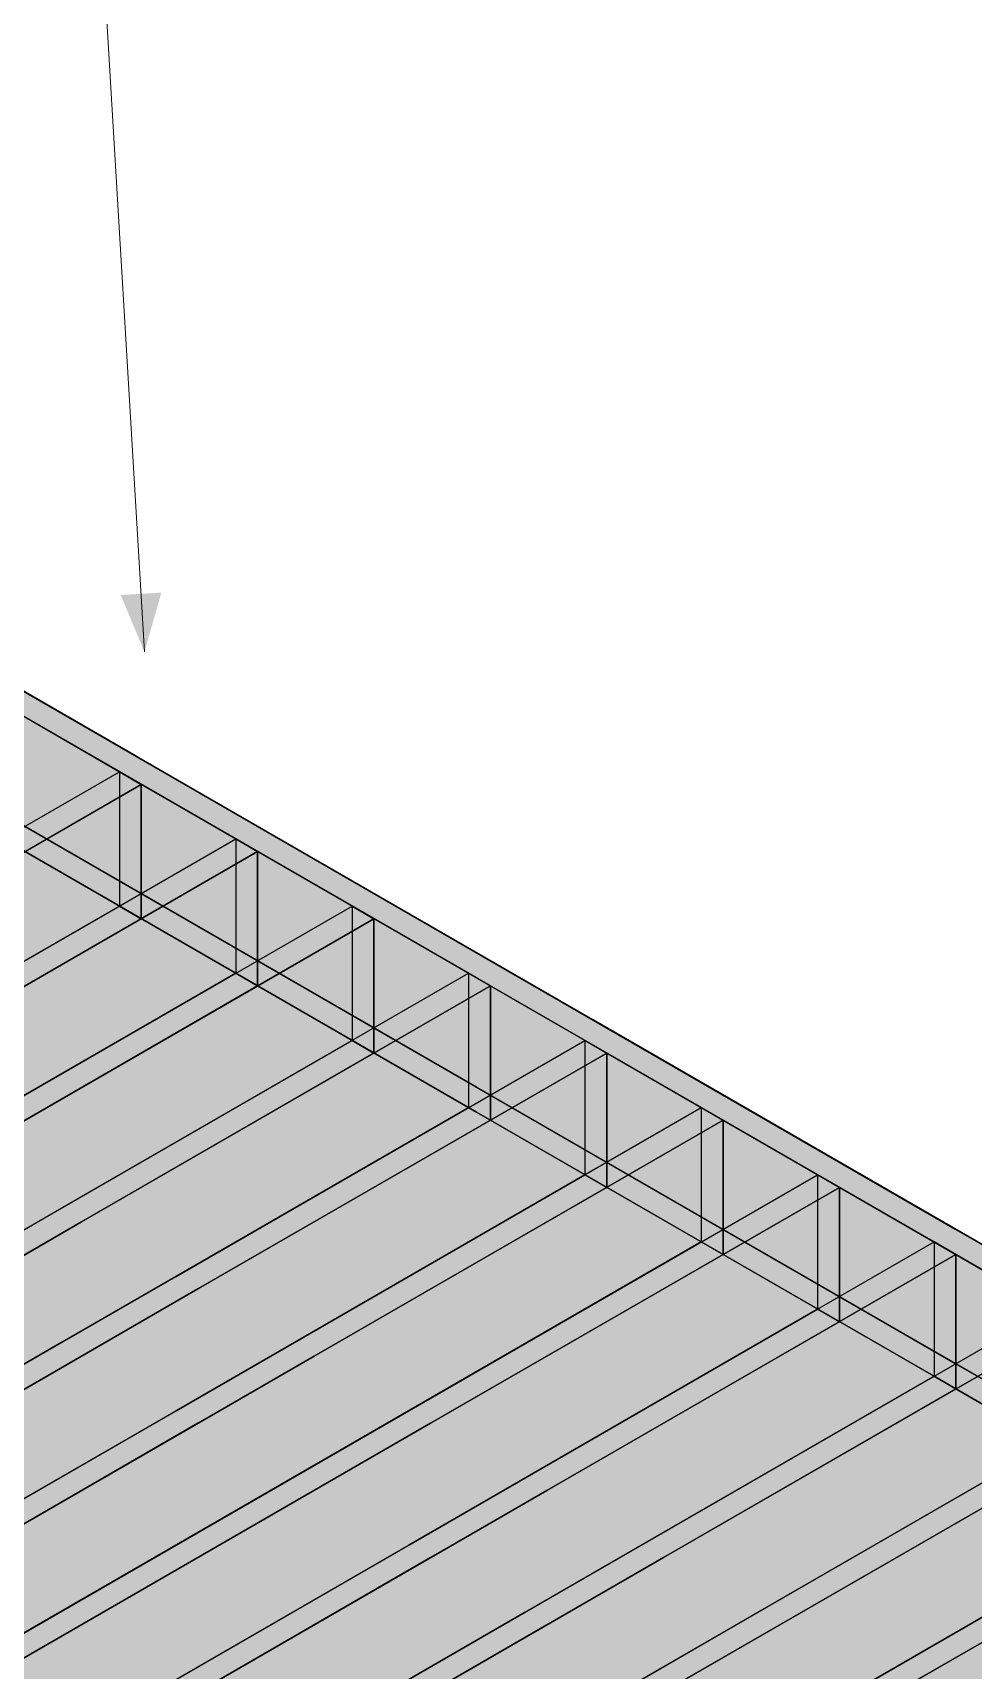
# Model space of a CAD drawing. Header units: metres. Extents: x 0 to 28.4, y 0 to 5.9.
# Drawn here: x 22.097 to 22.453, y 4.696 to 5.315 of the extents above; entities that cross this region are included whole.
import ezdxf

# ---------------------------------------------------------------- set-up
doc = ezdxf.new("R2010")
doc.units = ezdxf.units.M
doc.header["$LTSCALE"] = 0.25
doc.layers.add('ISO-ARISTAS', color=8, linetype='CONTINUOUS')
doc.layers.add('ISO-CONCRETO-SUP', color=254, linetype='CONTINUOUS', true_color=0xe8e8e8)
doc.layers.add('LLAMADAS', color=30, linetype='CONTINUOUS', lineweight=18)

msp = doc.modelspace()

# ---------------------------------------------------------------- linework, layer by layer
at = {"layer": 'ISO-ARISTAS', "color": 250}
for p, q in [((22.10037, 5.06196), (21.92768, 5.16166)), ((21.92768, 5.16166), (22.10037, 5.06196)), ((22.13611, 5.04133), (21.96343, 5.14102)), ((21.96343, 5.14102), (22.13611, 5.04133)), ((21.96343, 5.1315), (22.13611, 5.0318)), ((21.96343, 5.1315), (22.13611, 5.0318)), ((21.92768, 5.11086), (22.10037, 5.01116)), ((21.92768, 5.11086), (22.10037, 5.01116)), ((22.27305, 4.96226), (22.10037, 5.06196)), ((22.10037, 5.06196), (22.27305, 4.96226)), ((22.2648, 4.9575), (22.09212, 5.0572)), ((22.2648, 4.9575), (22.09212, 5.0572)), ((22.3088, 4.94163), (22.13611, 5.04133)), ((22.13611, 5.04133), (22.3088, 4.94163)), ((21.97517, 4.94624), (22.12974, 5.03548)), ((21.97517, 4.94624), (22.12974, 5.03548)), ((22.13799, 5.03072), (22.12974, 5.03548)), ((22.12974, 5.03548), (22.12974, 4.98468)), ((22.12974, 5.03548), (22.12974, 4.98468)), ((22.12974, 5.03548), (22.13799, 5.03072)), ((21.98342, 4.94148), (22.13799, 5.03072)), ((22.13799, 5.03072), (21.98342, 4.94148)), ((22.13611, 5.0318), (22.3088, 4.9321)), ((22.13611, 5.0318), (22.3088, 4.9321)), ((22.13799, 4.97992), (22.13799, 5.03072)), ((22.13799, 5.03072), (22.13799, 4.97992)), ((22.01916, 4.92084), (22.17373, 5.01008)), ((22.01916, 4.92084), (22.17373, 5.01008)), ((22.2648, 4.91622), (22.09212, 5.01593)), ((22.2648, 4.91622), (22.09212, 5.01593)), ((22.10037, 5.01116), (22.27305, 4.91146)), ((22.10037, 5.01116), (22.27305, 4.91146)), ((22.18198, 5.00532), (22.17373, 5.01008)), ((22.17373, 5.01008), (22.17373, 4.95928)), ((22.17373, 5.01008), (22.17373, 4.95928)), ((22.17373, 5.01008), (22.18198, 5.00532)), ((22.02741, 4.91608), (22.18198, 5.00532)), ((22.18198, 5.00532), (22.02741, 4.91608)), ((22.2648, 4.9067), (22.09212, 5.0064)), ((22.2648, 4.9067), (22.09212, 5.0064)), ((22.09212, 5.0064), (22.2648, 4.9067)), ((22.09212, 5.0064), (22.2648, 4.9067)), ((22.18198, 4.95452), (22.18198, 5.00532)), ((22.18198, 5.00532), (22.18198, 4.95452)), ((21.97517, 4.89544), (22.12974, 4.98468)), ((22.12974, 4.98468), (21.97517, 4.89544)), ((22.13799, 4.97992), (21.98342, 4.89068)), ((22.13799, 4.97992), (21.98342, 4.89068)), ((22.06316, 4.89544), (22.21772, 4.98468)), ((22.06316, 4.89544), (22.21772, 4.98468)), ((22.07141, 4.89068), (22.22597, 4.97992)), ((22.22597, 4.97992), (22.07141, 4.89068)), ((22.12974, 4.98468), (22.13799, 4.97992)), ((22.12974, 4.98468), (22.13799, 4.97992)), ((22.22597, 4.97992), (22.21772, 4.98468)), ((22.21772, 4.98468), (22.21772, 4.93388)), ((22.21772, 4.98468), (22.21772, 4.93388)), ((22.21772, 4.98468), (22.22597, 4.97992)), ((22.22597, 4.92912), (22.22597, 4.97992)), ((22.22597, 4.97992), (22.22597, 4.92912)), ((22.44574, 4.86256), (22.27305, 4.96226)), ((22.27305, 4.96226), (22.44574, 4.86256)), ((22.01916, 4.87004), (22.17373, 4.95928)), ((22.17373, 4.95928), (22.01916, 4.87004)), ((22.18198, 4.95452), (22.02741, 4.86528)), ((22.18198, 4.95452), (22.02741, 4.86528)), ((22.10715, 4.87004), (22.26172, 4.95928)), ((22.10715, 4.87004), (22.26172, 4.95928)), ((22.1154, 4.86528), (22.26997, 4.95452)), ((22.26997, 4.95452), (22.1154, 4.86528)), ((22.17373, 4.95928), (22.18198, 4.95452)), ((22.17373, 4.95928), (22.18198, 4.95452)), ((22.26997, 4.95452), (22.26172, 4.95928)), ((22.26172, 4.95928), (22.26172, 4.90848)), ((22.26172, 4.95928), (22.26172, 4.90848)), ((22.26172, 4.95928), (22.26997, 4.95452)), ((22.43749, 4.8578), (22.2648, 4.9575)), ((22.43749, 4.8578), (22.2648, 4.9575)), ((22.26997, 4.90372), (22.26997, 4.95452)), ((22.26997, 4.95452), (22.26997, 4.90372)), ((22.48148, 4.84192), (22.3088, 4.94163)), ((22.3088, 4.94163), (22.48148, 4.84192)), ((22.06316, 4.84464), (22.21772, 4.93388)), ((22.21772, 4.93388), (22.06316, 4.84464)), ((22.15114, 4.84464), (22.30571, 4.93388)), ((22.15114, 4.84464), (22.30571, 4.93388)), ((22.21772, 4.93388), (22.22597, 4.92912)), ((22.21772, 4.93388), (22.22597, 4.92912)), ((22.31396, 4.92912), (22.30571, 4.93388)), ((22.30571, 4.93388), (22.30571, 4.88308)), ((22.30571, 4.93388), (22.30571, 4.88308)), ((22.30571, 4.93388), (22.31396, 4.92912)), ((22.3088, 4.9321), (22.48148, 4.8324)), ((22.3088, 4.9321), (22.48148, 4.8324)), ((22.22597, 4.92912), (22.07141, 4.83988)), ((22.22597, 4.92912), (22.07141, 4.83988)), ((22.15939, 4.83988), (22.31396, 4.92912)), ((22.31396, 4.92912), (22.15939, 4.83988)), ((22.31396, 4.87832), (22.31396, 4.92912)), ((22.31396, 4.92912), (22.31396, 4.87832)), ((22.43749, 4.81653), (22.2648, 4.91622)), ((22.43749, 4.81653), (22.2648, 4.91622)), ((22.27305, 4.91146), (22.44574, 4.81176)), ((22.27305, 4.91146), (22.44574, 4.81176)), ((22.10715, 4.81924), (22.26172, 4.90848)), ((22.26172, 4.90848), (22.10715, 4.81924)), ((22.19514, 4.81924), (22.34971, 4.90848)), ((22.19514, 4.81924), (22.34971, 4.90848)), ((22.26172, 4.90848), (22.26997, 4.90372)), ((22.26172, 4.90848), (22.26997, 4.90372)), ((22.43749, 4.807), (22.2648, 4.9067)), ((22.43749, 4.807), (22.2648, 4.9067)), ((22.2648, 4.9067), (22.43749, 4.807)), ((22.2648, 4.9067), (22.43749, 4.807)), ((22.35796, 4.90372), (22.34971, 4.90848)), ((22.34971, 4.90848), (22.34971, 4.85768)), ((22.34971, 4.90848), (22.34971, 4.85768)), ((22.34971, 4.90848), (22.35796, 4.90372)), ((22.26997, 4.90372), (22.1154, 4.81448)), ((22.26997, 4.90372), (22.1154, 4.81448)), ((22.20339, 4.81448), (22.35796, 4.90372)), ((22.35796, 4.90372), (22.20339, 4.81448)), ((22.35796, 4.85292), (22.35796, 4.90372)), ((22.35796, 4.90372), (22.35796, 4.85292)), ((22.15114, 4.79384), (22.30571, 4.88308)), ((22.30571, 4.88308), (22.15114, 4.79384)), ((22.23913, 4.79384), (22.3937, 4.88308)), ((22.23913, 4.79384), (22.3937, 4.88308)), ((22.30571, 4.88308), (22.31396, 4.87832)), ((22.30571, 4.88308), (22.31396, 4.87832)), ((22.40195, 4.87832), (22.3937, 4.88308)), ((22.3937, 4.88308), (22.3937, 4.83228)), ((22.3937, 4.88308), (22.3937, 4.83228)), ((22.3937, 4.88308), (22.40195, 4.87832)), ((22.31396, 4.87832), (22.15939, 4.78908)), ((22.31396, 4.87832), (22.15939, 4.78908)), ((22.24738, 4.78908), (22.40195, 4.87832)), ((22.40195, 4.87832), (22.24738, 4.78908)), ((22.40195, 4.82752), (22.40195, 4.87832)), ((22.40195, 4.87832), (22.40195, 4.82752)), ((21.95258, 4.7808), (22.10715, 4.87004)), ((21.95258, 4.7808), (22.10715, 4.87004)), ((21.96083, 4.77604), (22.1154, 4.86528)), ((22.1154, 4.86528), (21.96083, 4.77604)), ((22.61842, 4.76286), (22.44574, 4.86256)), ((22.44574, 4.86256), (22.61842, 4.76286)), ((22.19514, 4.76844), (22.34971, 4.85768)), ((22.34971, 4.85768), (22.19514, 4.76844)), ((22.28313, 4.76844), (22.4377, 4.85768)), ((22.28313, 4.76844), (22.4377, 4.85768)), ((22.34971, 4.85768), (22.35796, 4.85292)), ((22.34971, 4.85768), (22.35796, 4.85292)), ((22.61018, 4.7581), (22.43749, 4.8578)), ((22.61018, 4.7581), (22.43749, 4.8578)), ((22.44594, 4.85292), (22.4377, 4.85768)), ((22.4377, 4.85768), (22.4377, 4.80688)), ((22.4377, 4.85768), (22.4377, 4.80688)), ((22.4377, 4.85768), (22.44594, 4.85292)), ((22.35796, 4.85292), (22.20339, 4.76368)), ((22.35796, 4.85292), (22.20339, 4.76368)), ((22.29138, 4.76368), (22.44594, 4.85292)), ((22.44594, 4.85292), (22.29138, 4.76368)), ((22.44594, 4.80212), (22.44594, 4.85292)), ((22.44594, 4.85292), (22.44594, 4.80212)), ((21.99658, 4.7554), (22.15114, 4.84464)), ((21.99658, 4.7554), (22.15114, 4.84464)), ((22.00483, 4.75064), (22.15939, 4.83988)), ((22.15939, 4.83988), (22.00483, 4.75064)), ((22.23913, 4.74304), (22.3937, 4.83228)), ((22.3937, 4.83228), (22.23913, 4.74304)), ((22.32712, 4.74304), (22.48169, 4.83228)), ((22.32712, 4.74304), (22.48169, 4.83228)), ((22.3937, 4.83228), (22.40195, 4.82752)), ((22.3937, 4.83228), (22.40195, 4.82752)), ((22.40195, 4.82752), (22.24738, 4.73828)), ((22.40195, 4.82752), (22.24738, 4.73828)), ((22.33537, 4.73828), (22.48994, 4.82752)), ((22.48994, 4.82752), (22.33537, 4.73828)), ((21.95258, 4.73), (22.10715, 4.81924)), ((22.10715, 4.81924), (21.95258, 4.73)), ((22.04057, 4.73), (22.19514, 4.81924)), ((22.04057, 4.73), (22.19514, 4.81924)), ((22.1154, 4.81448), (21.96083, 4.72524)), ((22.1154, 4.81448), (21.96083, 4.72524)), ((22.04882, 4.72524), (22.20339, 4.81448)), ((22.20339, 4.81448), (22.04882, 4.72524)), ((22.61018, 4.71683), (22.43749, 4.81653)), ((22.61018, 4.71683), (22.43749, 4.81653)), ((22.44574, 4.81176), (22.61842, 4.71206)), ((22.44574, 4.81176), (22.61842, 4.71206)), ((22.28313, 4.71764), (22.4377, 4.80688)), ((22.4377, 4.80688), (22.28313, 4.71764)), ((22.37112, 4.71764), (22.52568, 4.80688)), ((22.37112, 4.71764), (22.52568, 4.80688)), ((22.61018, 4.7073), (22.43749, 4.807)), ((22.61018, 4.7073), (22.43749, 4.807)), ((22.43749, 4.807), (22.61018, 4.7073)), ((22.43749, 4.807), (22.61018, 4.7073)), ((22.4377, 4.80688), (22.44594, 4.80212)), ((22.4377, 4.80688), (22.44594, 4.80212)), ((22.44594, 4.80212), (22.29138, 4.71288)), ((22.44594, 4.80212), (22.29138, 4.71288)), ((22.37936, 4.71288), (22.53393, 4.80212)), ((22.53393, 4.80212), (22.37936, 4.71288)), ((21.99658, 4.7046), (22.15114, 4.79384)), ((22.15114, 4.79384), (21.99658, 4.7046)), ((22.08456, 4.7046), (22.23913, 4.79384)), ((22.08456, 4.7046), (22.23913, 4.79384)), ((22.15939, 4.78908), (22.00483, 4.69984)), ((22.15939, 4.78908), (22.00483, 4.69984)), ((22.09281, 4.69984), (22.24738, 4.78908)), ((22.24738, 4.78908), (22.09281, 4.69984)), ((22.32712, 4.69224), (22.48169, 4.78148)), ((22.48169, 4.78148), (22.32712, 4.69224)), ((22.41511, 4.69224), (22.56968, 4.78148)), ((22.41511, 4.69224), (22.56968, 4.78148)), ((22.48994, 4.77672), (22.33537, 4.68748)), ((22.48994, 4.77672), (22.33537, 4.68748)), ((22.42336, 4.68748), (22.57793, 4.77672)), ((22.57793, 4.77672), (22.42336, 4.68748)), ((22.04057, 4.6792), (22.19514, 4.76844)), ((22.19514, 4.76844), (22.04057, 4.6792)), ((22.12856, 4.6792), (22.28313, 4.76844)), ((22.12856, 4.6792), (22.28313, 4.76844)), ((22.20339, 4.76368), (22.04882, 4.67444)), ((22.20339, 4.76368), (22.04882, 4.67444)), ((22.13681, 4.67444), (22.29138, 4.76368)), ((22.29138, 4.76368), (22.13681, 4.67444)), ((22.37112, 4.66684), (22.52568, 4.75608)), ((22.52568, 4.75608), (22.37112, 4.66684)), ((22.53393, 4.75132), (22.37936, 4.66208)), ((22.53393, 4.75132), (22.37936, 4.66208)), ((22.08456, 4.6538), (22.23913, 4.74304)), ((22.23913, 4.74304), (22.08456, 4.6538)), ((22.24738, 4.73828), (22.09281, 4.64904)), ((22.24738, 4.73828), (22.09281, 4.64904)), ((22.17255, 4.6538), (22.32712, 4.74304)), ((22.17255, 4.6538), (22.32712, 4.74304)), ((22.1808, 4.64904), (22.33537, 4.73828)), ((22.33537, 4.73828), (22.1808, 4.64904)), ((22.12856, 4.6284), (22.28313, 4.71764)), ((22.28313, 4.71764), (22.12856, 4.6284)), ((22.29138, 4.71288), (22.13681, 4.62364)), ((22.29138, 4.71288), (22.13681, 4.62364)), ((22.21655, 4.6284), (22.37112, 4.71764)), ((22.21655, 4.6284), (22.37112, 4.71764)), ((22.2248, 4.62364), (22.37936, 4.71288)), ((22.37936, 4.71288), (22.2248, 4.62364))]:
    msp.add_line(p, q, dxfattribs=at)
at = {"layer": 'ISO-CONCRETO-SUP', "true_color": 0x525d6b}
for points in [[(21.92768, 5.16166), (22.10037, 5.06196), (21.91943, 5.1569), (22.09212, 5.0572)], [(21.96343, 5.14102), (22.13611, 5.04133), (21.91943, 5.11562), (22.09212, 5.01593)], [(21.96343, 5.1315), (22.13611, 5.0318), (21.91943, 5.1061), (22.09212, 5.0064)], [(21.92768, 5.11086), (22.10037, 5.01116), (21.91943, 5.1061), (22.09212, 5.0064)], [(22.10037, 5.06196), (22.27305, 4.96226), (22.09212, 5.0572), (22.2648, 4.9575)], [(22.13611, 5.04133), (22.3088, 4.94163), (22.09212, 5.01593), (22.2648, 4.91622)], [(22.12974, 5.03548), (22.13799, 5.03072), (21.97517, 4.94624), (21.98342, 4.94148)], [(22.13611, 5.0318), (22.3088, 4.9321), (22.09212, 5.0064), (22.2648, 4.9067)], [(22.17373, 5.01008), (22.18198, 5.00532), (22.01916, 4.92084), (22.02741, 4.91608)], [(22.10037, 5.01116), (22.27305, 4.91146), (22.09212, 5.0064), (22.2648, 4.9067)], [(22.12974, 4.98468), (22.13799, 4.97992), (21.97517, 4.89544), (21.98342, 4.89068)], [(22.21772, 4.98468), (22.22597, 4.97992), (22.06316, 4.89544), (22.07141, 4.89068)], [(22.27305, 4.96226), (22.44574, 4.86256), (22.2648, 4.9575), (22.43749, 4.8578)], [(22.17373, 4.95928), (22.18198, 4.95452), (22.01916, 4.87004), (22.02741, 4.86528)], [(22.26172, 4.95928), (22.26997, 4.95452), (22.10715, 4.87004), (22.1154, 4.86528)], [(22.3088, 4.94163), (22.48148, 4.84192), (22.2648, 4.91622), (22.43749, 4.81653)], [(22.21772, 4.93388), (22.22597, 4.92912), (22.06316, 4.84464), (22.07141, 4.83988)], [(22.30571, 4.93388), (22.31396, 4.92912), (22.15114, 4.84464), (22.15939, 4.83988)], [(22.3088, 4.9321), (22.48148, 4.8324), (22.2648, 4.9067), (22.43749, 4.807)], [(22.27305, 4.91146), (22.44574, 4.81176), (22.2648, 4.9067), (22.43749, 4.807)], [(22.26172, 4.90848), (22.26997, 4.90372), (22.10715, 4.81924), (22.1154, 4.81448)], [(22.34971, 4.90848), (22.35796, 4.90372), (22.19514, 4.81924), (22.20339, 4.81448)], [(22.30571, 4.88308), (22.31396, 4.87832), (22.15114, 4.79384), (22.15939, 4.78908)], [(22.3937, 4.88308), (22.40195, 4.87832), (22.23913, 4.79384), (22.24738, 4.78908)], [(22.10715, 4.87004), (22.1154, 4.86528), (21.95258, 4.7808), (21.96083, 4.77604)], [(22.44574, 4.86256), (22.61842, 4.76286), (22.43749, 4.8578), (22.61018, 4.7581)], [(22.34971, 4.85768), (22.35796, 4.85292), (22.19514, 4.76844), (22.20339, 4.76368)], [(22.4377, 4.85768), (22.44594, 4.85292), (22.28313, 4.76844), (22.29138, 4.76368)], [(22.15114, 4.84464), (22.15939, 4.83988), (21.99658, 4.7554), (22.00483, 4.75064)], [(22.48148, 4.84192), (22.65417, 4.74223), (22.43749, 4.81653), (22.61018, 4.71683)], [(22.3937, 4.83228), (22.40195, 4.82752), (22.23913, 4.74304), (22.24738, 4.73828)], [(22.48169, 4.83228), (22.48994, 4.82752), (22.32712, 4.74304), (22.33537, 4.73828)], [(22.48148, 4.8324), (22.65417, 4.7327), (22.43749, 4.807), (22.61018, 4.7073)], [(22.10715, 4.81924), (22.1154, 4.81448), (21.95258, 4.73), (21.96083, 4.72524)], [(22.19514, 4.81924), (22.20339, 4.81448), (22.04057, 4.73), (22.04882, 4.72524)], [(22.44574, 4.81176), (22.61842, 4.71206), (22.43749, 4.807), (22.61018, 4.7073)], [(22.4377, 4.80688), (22.44594, 4.80212), (22.28313, 4.71764), (22.29138, 4.71288)], [(22.52568, 4.80688), (22.53393, 4.80212), (22.37112, 4.71764), (22.37936, 4.71288)], [(22.15114, 4.79384), (22.15939, 4.78908), (21.99658, 4.7046), (22.00483, 4.69984)], [(22.23913, 4.79384), (22.24738, 4.78908), (22.08456, 4.7046), (22.09281, 4.69984)], [(22.48169, 4.78148), (22.48994, 4.77672), (22.32712, 4.69224), (22.33537, 4.68748)], [(22.56968, 4.78148), (22.57793, 4.77672), (22.41511, 4.69224), (22.42336, 4.68748)], [(22.19514, 4.76844), (22.20339, 4.76368), (22.04057, 4.6792), (22.04882, 4.67444)], [(22.28313, 4.76844), (22.29138, 4.76368), (22.12856, 4.6792), (22.13681, 4.67444)], [(22.52568, 4.75608), (22.53393, 4.75132), (22.37112, 4.66684), (22.37936, 4.66208)], [(22.23913, 4.74304), (22.24738, 4.73828), (22.08456, 4.6538), (22.09281, 4.64904)], [(22.32712, 4.74304), (22.33537, 4.73828), (22.17255, 4.6538), (22.1808, 4.64904)], [(22.56968, 4.73068), (22.57793, 4.72592), (22.41511, 4.64144), (22.42336, 4.63668)], [(22.28313, 4.71764), (22.29138, 4.71288), (22.12856, 4.6284), (22.13681, 4.62364)], [(22.37112, 4.71764), (22.37936, 4.71288), (22.21655, 4.6284), (22.2248, 4.62364)]]:
    msp.add_solid(points, dxfattribs=at)
at = {"layer": 'ISO-CONCRETO-SUP', "true_color": 0x4a5461}
for points in [[(21.92768, 5.11086), (22.10037, 5.01116), (21.92768, 5.16166), (22.10037, 5.06196)], [(21.96343, 5.1315), (22.13611, 5.0318), (21.96343, 5.14102), (22.13611, 5.04133)], [(22.10037, 5.01116), (22.27305, 4.91146), (22.10037, 5.06196), (22.27305, 4.96226)], [(22.09212, 5.0064), (22.2648, 4.9067), (22.09212, 5.0572), (22.2648, 4.9575)], [(22.13611, 5.0318), (22.3088, 4.9321), (22.13611, 5.04133), (22.3088, 4.94163)], [(22.12974, 4.98468), (22.13799, 4.97992), (22.12974, 5.03548), (22.13799, 5.03072)], [(22.09212, 5.0064), (22.2648, 4.9067), (22.09212, 5.01593), (22.2648, 4.91622)], [(22.17373, 4.95928), (22.18198, 4.95452), (22.17373, 5.01008), (22.18198, 5.00532)], [(22.21772, 4.93388), (22.22597, 4.92912), (22.21772, 4.98468), (22.22597, 4.97992)], [(22.27305, 4.91146), (22.44574, 4.81176), (22.27305, 4.96226), (22.44574, 4.86256)], [(22.26172, 4.90848), (22.26997, 4.90372), (22.26172, 4.95928), (22.26997, 4.95452)], [(22.2648, 4.9067), (22.43749, 4.807), (22.2648, 4.9575), (22.43749, 4.8578)], [(22.3088, 4.9321), (22.48148, 4.8324), (22.3088, 4.94163), (22.48148, 4.84192)], [(22.30571, 4.88308), (22.31396, 4.87832), (22.30571, 4.93388), (22.31396, 4.92912)], [(22.2648, 4.9067), (22.43749, 4.807), (22.2648, 4.91622), (22.43749, 4.81653)], [(22.34971, 4.85768), (22.35796, 4.85292), (22.34971, 4.90848), (22.35796, 4.90372)], [(22.3937, 4.83228), (22.40195, 4.82752), (22.3937, 4.88308), (22.40195, 4.87832)], [(22.44574, 4.81176), (22.61842, 4.71206), (22.44574, 4.86256), (22.61842, 4.76286)], [(22.43749, 4.807), (22.61018, 4.7073), (22.43749, 4.8578), (22.61018, 4.7581)], [(22.4377, 4.80688), (22.44594, 4.80212), (22.4377, 4.85768), (22.44594, 4.85292)], [(22.43749, 4.807), (22.61018, 4.7073), (22.43749, 4.81653), (22.61018, 4.71683)]]:
    msp.add_solid(points, dxfattribs=at)
at = {"layer": 'ISO-CONCRETO-SUP', "true_color": 0x424b57}
for points in [[(22.12974, 4.98468), (21.97517, 4.89544), (22.12974, 5.03548), (21.97517, 4.94624)], [(22.13799, 4.97992), (21.98342, 4.89068), (22.13799, 5.03072), (21.98342, 4.94148)], [(22.17373, 4.95928), (22.01916, 4.87004), (22.17373, 5.01008), (22.01916, 4.92084)], [(22.18198, 4.95452), (22.02741, 4.86528), (22.18198, 5.00532), (22.02741, 4.91608)], [(22.21772, 4.93388), (22.06316, 4.84464), (22.21772, 4.98468), (22.06316, 4.89544)], [(22.22597, 4.92912), (22.07141, 4.83988), (22.22597, 4.97992), (22.07141, 4.89068)], [(22.26172, 4.90848), (22.10715, 4.81924), (22.26172, 4.95928), (22.10715, 4.87004)], [(22.26997, 4.90372), (22.1154, 4.81448), (22.26997, 4.95452), (22.1154, 4.86528)], [(22.30571, 4.88308), (22.15114, 4.79384), (22.30571, 4.93388), (22.15114, 4.84464)], [(22.31396, 4.87832), (22.15939, 4.78908), (22.31396, 4.92912), (22.15939, 4.83988)], [(22.34971, 4.85768), (22.19514, 4.76844), (22.34971, 4.90848), (22.19514, 4.81924)], [(22.35796, 4.85292), (22.20339, 4.76368), (22.35796, 4.90372), (22.20339, 4.81448)], [(22.3937, 4.83228), (22.23913, 4.74304), (22.3937, 4.88308), (22.23913, 4.79384)], [(22.40195, 4.82752), (22.24738, 4.73828), (22.40195, 4.87832), (22.24738, 4.78908)], [(22.10715, 4.81924), (21.95258, 4.73), (22.10715, 4.87004), (21.95258, 4.7808)], [(22.1154, 4.81448), (21.96083, 4.72524), (22.1154, 4.86528), (21.96083, 4.77604)], [(22.4377, 4.80688), (22.28313, 4.71764), (22.4377, 4.85768), (22.28313, 4.76844)], [(22.44594, 4.80212), (22.29138, 4.71288), (22.44594, 4.85292), (22.29138, 4.76368)], [(22.15114, 4.79384), (21.99658, 4.7046), (22.15114, 4.84464), (21.99658, 4.7554)], [(22.15939, 4.78908), (22.00483, 4.69984), (22.15939, 4.83988), (22.00483, 4.75064)], [(22.48169, 4.78148), (22.32712, 4.69224), (22.48169, 4.83228), (22.32712, 4.74304)], [(22.48994, 4.77672), (22.33537, 4.68748), (22.48994, 4.82752), (22.33537, 4.73828)], [(22.19514, 4.76844), (22.04057, 4.6792), (22.19514, 4.81924), (22.04057, 4.73)], [(22.20339, 4.76368), (22.04882, 4.67444), (22.20339, 4.81448), (22.04882, 4.72524)], [(22.52568, 4.75608), (22.37112, 4.66684), (22.52568, 4.80688), (22.37112, 4.71764)], [(22.53393, 4.75132), (22.37936, 4.66208), (22.53393, 4.80212), (22.37936, 4.71288)], [(22.23913, 4.74304), (22.08456, 4.6538), (22.23913, 4.79384), (22.08456, 4.7046)], [(22.24738, 4.73828), (22.09281, 4.64904), (22.24738, 4.78908), (22.09281, 4.69984)], [(22.56968, 4.73068), (22.41511, 4.64144), (22.56968, 4.78148), (22.41511, 4.69224)], [(22.57793, 4.72592), (22.42336, 4.63668), (22.57793, 4.77672), (22.42336, 4.68748)], [(22.28313, 4.71764), (22.12856, 4.6284), (22.28313, 4.76844), (22.12856, 4.6792)], [(22.29138, 4.71288), (22.13681, 4.62364), (22.29138, 4.76368), (22.13681, 4.67444)], [(22.32712, 4.69224), (22.17255, 4.603), (22.32712, 4.74304), (22.17255, 4.6538)], [(22.33537, 4.68748), (22.1808, 4.59824), (22.33537, 4.73828), (22.1808, 4.64904)], [(22.37112, 4.66684), (22.21655, 4.5776), (22.37112, 4.71764), (22.21655, 4.6284)], [(22.37936, 4.66208), (22.2248, 4.57284), (22.37936, 4.71288), (22.2248, 4.62364)]]:
    msp.add_solid(points, dxfattribs=at)
at = {"layer": 'LLAMADAS'}
msp.add_line((22.11, 5.57), (22.13923, 5.0808), dxfattribs=at)
msp.add_solid([(22.13923, 5.0808), (22.1456, 5.10322), (22.13023, 5.1023)], dxfattribs=at)

doc.saveas('drawing.dxf')
